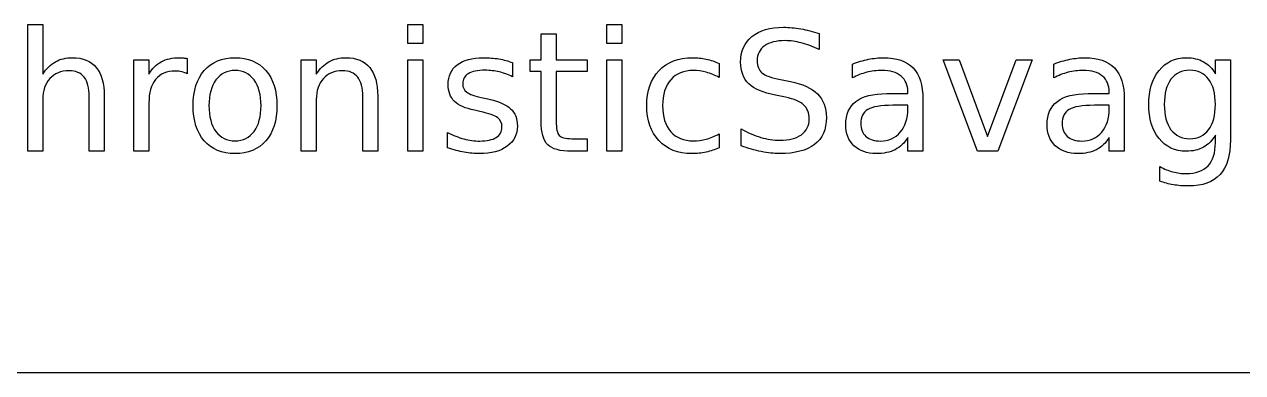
# Model space of a CAD drawing. Extents: x 0 to 264, y -3 to 282.
# Drawn here: x 46.91 to 62.16, y 134.18 to 138.55 of the extents above; entities that cross this region are included whole.
import ezdxf

# ---------------------------------------------------------------- set-up
doc = ezdxf.new("R2010")
doc.units = 0
doc.layers.add('Layer_1', color=7, linetype='CONTINUOUS')

msp = doc.modelspace()

# ---------------------------------------------------------------- linework, layer by layer
at = {"layer": 'Layer_1', "color": 3}
for p, q in [((46.94839, 136.95661), (46.94839, 138.546162)), ((46.94839, 138.546162), (47.137375, 138.546162)), ((47.137375, 138.546162), (47.137375, 137.923006)), ((51.707837, 138.546162), (51.895802, 138.546162)), ((51.707837, 138.308135), (51.707837, 138.546162)), ((51.895802, 138.546162), (51.895802, 138.308135)), ((54.200443, 138.546162), (54.388408, 138.546162)), ((54.200443, 138.308135), (54.200443, 138.546162)), ((54.388408, 138.546162), (54.388408, 138.308135)), ((53.376058, 138.100772), (53.376058, 138.425628)), ((53.376058, 138.425628), (53.565031, 138.425617)), ((53.565031, 138.425617), (53.565031, 138.10076)), ((56.855477, 138.431768), (56.855477, 138.431745)), ((56.855477, 138.431745), (56.855477, 138.230498)), ((51.895802, 138.308135), (51.707837, 138.308135)), ((54.388408, 138.308135), (54.200443, 138.308135)), ((48.276417, 136.956592), (48.276417, 138.100742)), ((48.276417, 138.100742), (48.465408, 138.100742)), ((48.465408, 138.100742), (48.465408, 137.922988)), ((48.945533, 138.118196), (48.946558, 137.925051)), ((49.544171, 138.128342), (49.544171, 138.128342)), ((50.372657, 136.95661), (50.372657, 138.10076)), ((50.372657, 138.10076), (50.561648, 138.10076)), ((50.561648, 138.10076), (50.561648, 137.923006)), ((51.707837, 138.10076), (51.895802, 138.10076)), ((51.707837, 136.95661), (51.707837, 138.10076)), ((51.895802, 138.10076), (51.895802, 136.95661)), ((53.017474, 138.06705), (53.017474, 137.889296)), ((53.017497, 138.067003), (53.017474, 138.06705)), ((53.238148, 137.954689), (53.238148, 138.100772)), ((53.238148, 138.100772), (53.376058, 138.100772)), ((53.565031, 138.10076), (53.952204, 138.10076)), ((53.952204, 138.10076), (53.952204, 137.954677)), ((54.200443, 138.10076), (54.388408, 138.10076)), ((54.200443, 136.95661), (54.200443, 138.10076)), ((54.388408, 138.10076), (54.388408, 136.95661)), ((55.604062, 138.056857), (55.604062, 138.056833)), ((55.604062, 138.056833), (55.604062, 137.881123)), ((57.273296, 137.875031), (57.273296, 138.048696)), ((58.409268, 138.10076), (58.608471, 138.10076)), ((58.838325, 136.95661), (58.409268, 138.10076)), ((58.608471, 138.10076), (58.966018, 137.140492)), ((58.966018, 137.140492), (59.323565, 138.10076)), ((59.522767, 138.10076), (59.093716, 136.95661)), ((59.323565, 138.10076), (59.522767, 138.10076)), ((59.794504, 137.875031), (59.794504, 138.048696)), ((61.818215, 137.927054), (61.818215, 138.100719)), ((61.818215, 138.100719), (62.006181, 138.100719)), ((62.006181, 138.100719), (62.006181, 137.098609)), ((49.544171, 137.968978), (49.544171, 137.968978)), ((53.376058, 137.954689), (53.238148, 137.954689)), ((53.376058, 137.333578), (53.376058, 137.954689)), ((53.952204, 137.954677), (53.565031, 137.954677)), ((53.565031, 137.954677), (53.565031, 137.333566)), ((56.372282, 137.854537), (56.49691, 137.828994)), ((47.137375, 137.603258), (47.137375, 136.95661)), ((47.718642, 136.95661), (47.718642, 137.641058)), ((47.906614, 137.647192), (47.906614, 137.647186)), ((47.906614, 137.647186), (47.906614, 136.95661)), ((50.561648, 137.603258), (50.561648, 136.95661)), ((51.142915, 136.95661), (51.142915, 137.641058)), ((51.330881, 137.647192), (51.330881, 137.647186)), ((51.330881, 137.647186), (51.330881, 136.95661)), ((52.64565, 137.625744), (52.710012, 137.611461)), ((56.436638, 137.632891), (56.310984, 137.657427)), ((57.704392, 137.678875), (57.967956, 137.678875)), ((57.967956, 137.678875), (57.967956, 137.697247)), ((58.155921, 137.609452), (58.155921, 137.609386)), ((58.155921, 137.609386), (58.155921, 136.95661)), ((60.225599, 137.678875), (60.489163, 137.678875)), ((60.489163, 137.678875), (60.489163, 137.697247)), ((60.677129, 137.609452), (60.677129, 137.609386)), ((60.677129, 137.609386), (60.677129, 136.95661)), ((48.465408, 137.559313), (48.465408, 136.956592)), ((52.607856, 137.454088), (52.542475, 137.469438)), ((57.967956, 137.531802), (57.78101, 137.531749)), ((57.967956, 137.489902), (57.967956, 137.531802)), ((60.489163, 137.531802), (60.302217, 137.531749)), ((60.489163, 137.489902), (60.489163, 137.531802)), ((61.818215, 137.541966), (61.818215, 137.541966)), ((52.204337, 136.998493), (52.204337, 137.192586)), ((55.604062, 137.17419), (55.604062, 137.000525)), ((55.879888, 137.024024), (55.879888, 137.236508)), ((57.967956, 136.95661), (57.967956, 137.130275)), ((60.489163, 136.95661), (60.489163, 137.130275)), ((61.818215, 137.064899), (61.818215, 137.157857)), ((53.759142, 137.113947), (53.952216, 137.113947)), ((53.952216, 137.113947), (53.952216, 136.956622)), ((47.137375, 136.95661), (46.94839, 136.95661)), ((47.906614, 136.95661), (47.718642, 136.95661)), ((48.465408, 136.956592), (48.276417, 136.956592)), ((50.561648, 136.95661), (50.372657, 136.95661)), ((51.330881, 136.95661), (51.142915, 136.95661)), ((51.895802, 136.95661), (51.707837, 136.95661)), ((53.952216, 136.956622), (53.759142, 136.956622)), ((54.388408, 136.95661), (54.200443, 136.95661)), ((58.155921, 136.95661), (57.967956, 136.95661)), ((59.093716, 136.95661), (58.838325, 136.95661)), ((60.677129, 136.95661), (60.489163, 136.95661)), ((61.121511, 136.581698), (61.121511, 136.764561))]:
    msp.add_line(p, q, dxfattribs=at)
at = {"layer": 'Layer_1', "color": 7}
msp.add_line((23.705706, 134.183049), (63.086896, 134.183049), dxfattribs=at)
at = {"layer": 'Layer_1', "color": 3}
for points in [[(56.015754, 138.39295), (56.1111, 138.470587), (56.2422, 138.509406), (56.409056, 138.509406)], [(56.409056, 138.509406), (56.480565, 138.509406), (56.553436, 138.502946), (56.627667, 138.490026)], [(55.87376, 138.074221), (55.87376, 138.209069), (55.921092, 138.315312), (56.015754, 138.39295)], [(56.432548, 138.341821), (56.320178, 138.341821), (56.233346, 138.32003), (56.172054, 138.276446)], [(56.633801, 138.314263), (56.564334, 138.332635), (56.49725, 138.341821), (56.432548, 138.341821)], [(56.627667, 138.490026), (56.701903, 138.477106), (56.777839, 138.457687), (56.855477, 138.431768)], [(56.172054, 138.276446), (56.111442, 138.232858), (56.081135, 138.170883), (56.081135, 138.090519)], [(56.855477, 138.230498), (56.777156, 138.267953), (56.703264, 138.295875), (56.633801, 138.314263)], [(47.137375, 137.923006), (47.182326, 137.991793), (47.235107, 138.043212), (47.29572, 138.077262)], [(47.29572, 138.077262), (47.357012, 138.111319), (47.4275, 138.128348), (47.507184, 138.128348)], [(47.507184, 138.128348), (47.638622, 138.128348), (47.738054, 138.087485), (47.805478, 138.005758)], [(48.465408, 137.922988), (48.504918, 137.992455), (48.556336, 138.043874), (48.619663, 138.077244)], [(48.619663, 138.077244), (48.682998, 138.111302), (48.759954, 138.12833), (48.850531, 138.12833)], [(48.850531, 138.12833), (48.86349, 138.12833), (48.877793, 138.127343), (48.893439, 138.125367)], [(48.893439, 138.125367), (48.909085, 138.124182), (48.926449, 138.121791), (48.945533, 138.118196)], [(49.158022, 137.968978), (49.251326, 138.075221), (49.380042, 138.128342), (49.544171, 138.128342)], [(49.544171, 138.128342), (49.70762, 138.128342), (49.835997, 138.075221), (49.9293, 137.968978)], [(50.561648, 137.923006), (50.606594, 137.991793), (50.659374, 138.043212), (50.719987, 138.077262)], [(50.719987, 138.077262), (50.781283, 138.111319), (50.851771, 138.128348), (50.931451, 138.128348)], [(50.931451, 138.128348), (51.062893, 138.128348), (51.162324, 138.087485), (51.229744, 138.005758)], [(52.21251, 137.791224), (52.21251, 137.89883), (52.250649, 137.981918), (52.326927, 138.040488)], [(52.326927, 138.040488), (52.403202, 138.099057), (52.511487, 138.128342), (52.651784, 138.128342)], [(52.651784, 138.128342), (52.721246, 138.128342), (52.786626, 138.123226), (52.847922, 138.112993)], [(52.847922, 138.112993), (52.909214, 138.102759), (52.965739, 138.08743), (53.017497, 138.067003)], [(54.852194, 137.967947), (54.955031, 138.074869), (55.095667, 138.12833), (55.274103, 138.12833)], [(55.274103, 138.12833), (55.331989, 138.12833), (55.388515, 138.122206), (55.443679, 138.109958)], [(55.443679, 138.109958), (55.498843, 138.098382), (55.552304, 138.080681), (55.604062, 138.056857)], [(55.976935, 137.801465), (55.908152, 137.866846), (55.87376, 137.957765), (55.87376, 138.074221)], [(56.081135, 138.090519), (56.081135, 138.023095), (56.101226, 137.972016), (56.141408, 137.937283)], [(57.273296, 138.048696), (57.34208, 138.075247), (57.40882, 138.095002), (57.473518, 138.107961)], [(57.473518, 138.107961), (57.53822, 138.121592), (57.601217, 138.128407), (57.662509, 138.128407)], [(57.662509, 138.128407), (57.828001, 138.128407), (57.95161, 138.085501), (58.033337, 137.999689)], [(59.794504, 138.048696), (59.863287, 138.075247), (59.930029, 138.095002), (59.994731, 138.107961)], [(59.994731, 138.107961), (60.059429, 138.121592), (60.122424, 138.128407), (60.183716, 138.128407)], [(60.183716, 138.128407), (60.349208, 138.128407), (60.472818, 138.085501), (60.554544, 137.999689)], [(61.112313, 137.967941), (61.198125, 138.074863), (61.311179, 138.128324), (61.451476, 138.128324)], [(61.451476, 138.128324), (61.535921, 138.128324), (61.608452, 138.111631), (61.669068, 138.078245)], [(61.669068, 138.078245), (61.729681, 138.044859), (61.779396, 137.994462), (61.818215, 137.927054)], [(47.465295, 137.964889), (47.363821, 137.964889), (47.2838, 137.93254), (47.22523, 137.867842)], [(47.655306, 137.884187), (47.613081, 137.937988), (47.549744, 137.964889), (47.465295, 137.964889)], [(47.718642, 137.641058), (47.718642, 137.749343), (47.69753, 137.830386), (47.655306, 137.884187)], [(47.805478, 138.005758), (47.872902, 137.924715), (47.906614, 137.805193), (47.906614, 137.647192)], [(48.795367, 137.960788), (48.689128, 137.960788), (48.607403, 137.926054), (48.550192, 137.856588)], [(48.877093, 137.951602), (48.852597, 137.957726), (48.825355, 137.960788), (48.795367, 137.960788)], [(48.946558, 137.925051), (48.92546, 137.937299), (48.902305, 137.946149), (48.877093, 137.951602)], [(49.019093, 137.527666), (49.019093, 137.715631), (49.065403, 137.862735), (49.158022, 137.968978)], [(49.544171, 137.968978), (49.443376, 137.968978), (49.363694, 137.929478), (49.305125, 137.850477)], [(49.782198, 137.849458), (49.723628, 137.929138), (49.644285, 137.968978), (49.544171, 137.968978)], [(49.9293, 137.968978), (50.022603, 137.862735), (50.069255, 137.715631), (50.069255, 137.527666)], [(50.889568, 137.964889), (50.788094, 137.964889), (50.708072, 137.93254), (50.649502, 137.867842)], [(51.079578, 137.884187), (51.037354, 137.937988), (50.974017, 137.964889), (50.889568, 137.964889)], [(51.142915, 137.641058), (51.142915, 137.749343), (51.121803, 137.830386), (51.079578, 137.884187)], [(51.229744, 138.005758), (51.297168, 137.924715), (51.330881, 137.805193), (51.330881, 137.647192)], [(52.463788, 137.928127), (52.417479, 137.899521), (52.394324, 137.856615), (52.394324, 137.799409)], [(52.674233, 137.971035), (52.58093, 137.971035), (52.510782, 137.956732), (52.463788, 137.928127)], [(52.851981, 137.950588), (52.794775, 137.964219), (52.735525, 137.971035), (52.674233, 137.971035)], [(53.017474, 137.889296), (52.964352, 137.916558), (52.909188, 137.936989), (52.851981, 137.950588)], [(54.698964, 137.527654), (54.698964, 137.714256), (54.750041, 137.861021), (54.852194, 137.967947)], [(55.28227, 137.968966), (55.160365, 137.968966), (55.065701, 137.930148), (54.998277, 137.85251)], [(55.443679, 137.946505), (55.390557, 137.961479), (55.336754, 137.968966), (55.28227, 137.968966)], [(55.604062, 137.881123), (55.550941, 137.9104), (55.49748, 137.932194), (55.443679, 137.946505)], [(56.141408, 137.937283), (56.182269, 137.903225), (56.259227, 137.875643), (56.372282, 137.854537)], [(57.45207, 137.945515), (57.390094, 137.929869), (57.330503, 137.906374), (57.273296, 137.875031)], [(57.6431, 137.968984), (57.577718, 137.968984), (57.514042, 137.961161), (57.45207, 137.945515)], [(57.882146, 137.897475), (57.825619, 137.945148), (57.745937, 137.968984), (57.6431, 137.968984)], [(57.967956, 137.697247), (57.967956, 137.783739), (57.939352, 137.850481), (57.882146, 137.897475)], [(58.033337, 137.999689), (58.11506, 137.913877), (58.155921, 137.783798), (58.155921, 137.609452)], [(59.973277, 137.945515), (59.911302, 137.929869), (59.85171, 137.906374), (59.794504, 137.875031)], [(60.164307, 137.968984), (60.098929, 137.968984), (60.035253, 137.961161), (59.973277, 137.945515)], [(60.403353, 137.897475), (60.346826, 137.945148), (60.267144, 137.968984), (60.164307, 137.968984)], [(60.489163, 137.697247), (60.489163, 137.783739), (60.46056, 137.850481), (60.403353, 137.897475)], [(60.554544, 137.999689), (60.636267, 137.913877), (60.677129, 137.783798), (60.677129, 137.609452)], [(60.983601, 137.541949), (60.983601, 137.719017), (61.026505, 137.861015), (61.112313, 137.967941)], [(61.497442, 137.971023), (61.396648, 137.971023), (61.317989, 137.933565), (61.261466, 137.85865)], [(61.733424, 137.85865), (61.677577, 137.933565), (61.598916, 137.971023), (61.497442, 137.971023)], [(47.22523, 137.867842), (47.16666, 137.803144), (47.137375, 137.71495), (47.137375, 137.603258)], [(48.550192, 137.856588), (48.493669, 137.787804), (48.465408, 137.688713), (48.465408, 137.559313)], [(49.305125, 137.850477), (49.246559, 137.772156), (49.217276, 137.664552), (49.217276, 137.527666)], [(49.870052, 137.527666), (49.870052, 137.663193), (49.840767, 137.770457), (49.782198, 137.849458)], [(50.649502, 137.867842), (50.590933, 137.803144), (50.561648, 137.71495), (50.561648, 137.603258)], [(52.290147, 137.581804), (52.238389, 137.632883), (52.21251, 137.70269), (52.21251, 137.791224)], [(52.394324, 137.799409), (52.394324, 137.755825), (52.411017, 137.721433), (52.444403, 137.696234)], [(54.998277, 137.85251), (54.930857, 137.775552), (54.897147, 137.667267), (54.897147, 137.527654)], [(56.310984, 137.657427), (56.157072, 137.688087), (56.045722, 137.736099), (55.976935, 137.801465)], [(56.49691, 137.828994), (56.650826, 137.799717), (56.764218, 137.747958), (56.837087, 137.673719)], [(61.261466, 137.85865), (61.205618, 137.783735), (61.177694, 137.678174), (61.177694, 137.541966)], [(61.818215, 137.541966), (61.818215, 137.678174), (61.789951, 137.783735), (61.733424, 137.85865)], [(52.542475, 137.469438), (52.426015, 137.493934), (52.341905, 137.531389), (52.290147, 137.581804)], [(52.444403, 137.696234), (52.477789, 137.671737), (52.544871, 137.648241), (52.64565, 137.625744)], [(52.710012, 137.611461), (52.843493, 137.582855), (52.938157, 137.542334), (52.994005, 137.489896)], [(56.662403, 137.537883), (56.616772, 137.580107), (56.541517, 137.611777), (56.436638, 137.632891)], [(56.837087, 137.673719), (56.910639, 137.600167), (56.947415, 137.501415), (56.947415, 137.377464)], [(57.189525, 137.289657), (57.189525, 137.418373), (57.232431, 137.515421), (57.318243, 137.580803)], [(57.318243, 137.580803), (57.404735, 137.646184), (57.533451, 137.678875), (57.704392, 137.678875)], [(59.710738, 137.289657), (59.710738, 137.418373), (59.753642, 137.515421), (59.83945, 137.580803)], [(59.83945, 137.580803), (59.925942, 137.646184), (60.054658, 137.678875), (60.225599, 137.678875)], [(49.158022, 137.086347), (49.065403, 137.193274), (49.019093, 137.34038), (49.019093, 137.527666)], [(49.217276, 137.527666), (49.217276, 137.390775), (49.246219, 137.282829), (49.304105, 137.203829)], [(49.782198, 137.204854), (49.840767, 137.283855), (49.870052, 137.391458), (49.870052, 137.527666)], [(50.069255, 137.527666), (50.069255, 137.34038), (50.022603, 137.193274), (49.9293, 137.086347)], [(52.833621, 137.375425), (52.799563, 137.402687), (52.724308, 137.428908), (52.607856, 137.454088)], [(52.994005, 137.489896), (53.050532, 137.438138), (53.078795, 137.365607), (53.078795, 137.272304)], [(54.851175, 137.089405), (54.749701, 137.197691), (54.698964, 137.343774), (54.698964, 137.527654)], [(54.897147, 137.527654), (54.897147, 137.388041), (54.930857, 137.279414), (54.998277, 137.201772)], [(56.731867, 137.362179), (56.731867, 137.437091), (56.708712, 137.495658), (56.662403, 137.537883)], [(57.465345, 137.479655), (57.406779, 137.444926), (57.377497, 137.385676), (57.377497, 137.301907)], [(57.78101, 137.531749), (57.629137, 137.531749), (57.523915, 137.514384), (57.465345, 137.479655)], [(57.872948, 137.194672), (57.936286, 137.268904), (57.967956, 137.367314), (57.967956, 137.489902)], [(59.986559, 137.479655), (59.927989, 137.444926), (59.898704, 137.385676), (59.898704, 137.301907)], [(60.302217, 137.531749), (60.150348, 137.531749), (60.045128, 137.514384), (59.986559, 137.479655)], [(60.394161, 137.194672), (60.457496, 137.268904), (60.489163, 137.367314), (60.489163, 137.489902)], [(61.112313, 137.116981), (61.026505, 137.223904), (60.983601, 137.36556), (60.983601, 137.541949)], [(61.177694, 137.541966), (61.177694, 137.406439), (61.205618, 137.301217), (61.261466, 137.226302)], [(61.733424, 137.226302), (61.789951, 137.301217), (61.818215, 137.406439), (61.818215, 137.541966)], [(52.885715, 137.25795), (52.885715, 137.309028), (52.86835, 137.348187), (52.833621, 137.375425)], [(53.458804, 137.037329), (53.40364, 137.09181), (53.376058, 137.190559), (53.376058, 137.333578)], [(53.565031, 137.333566), (53.565031, 137.240263), (53.577635, 137.180332), (53.602842, 137.153773)], [(56.63584, 137.163997), (56.699858, 137.210306), (56.731867, 137.276367), (56.731867, 137.362179)], [(56.947415, 137.377464), (56.947415, 137.22968), (56.897699, 137.117649), (56.798268, 137.041371)], [(57.292706, 137.025073), (57.223919, 137.091134), (57.189525, 137.179328), (57.189525, 137.289657)], [(57.377497, 137.301907), (57.377497, 137.235162), (57.399288, 137.182041), (57.442872, 137.142543)], [(59.813913, 137.025073), (59.74513, 137.091134), (59.710738, 137.179328), (59.710738, 137.289657)], [(59.898704, 137.301907), (59.898704, 137.235162), (59.920498, 137.182041), (59.964085, 137.142543)], [(49.304105, 137.203829), (49.362675, 137.125508), (49.442697, 137.086347), (49.544171, 137.086347)], [(49.544171, 137.086347), (49.644285, 137.086347), (49.723628, 137.12585), (49.782198, 137.204854)], [(52.204337, 137.192586), (52.273804, 137.156474), (52.342249, 137.129232), (52.409673, 137.110859)], [(52.609895, 137.084309), (52.698433, 137.084309), (52.766539, 137.099283), (52.814212, 137.129232)], [(52.814212, 137.129232), (52.861881, 137.159891), (52.885715, 137.202797), (52.885715, 137.25795)], [(53.078795, 137.272304), (53.078795, 137.166061), (53.036571, 137.081952), (52.952122, 137.019976)], [(53.602842, 137.153773), (53.628721, 137.127222), (53.680821, 137.113947), (53.759142, 137.113947)], [(54.998277, 137.201772), (55.065701, 137.124814), (55.160365, 137.086335), (55.28227, 137.086335)], [(55.443679, 137.107789), (55.49748, 137.122764), (55.550941, 137.144897), (55.604062, 137.17419)], [(55.879888, 137.236508), (55.963654, 137.189514), (56.045718, 137.154099), (56.126082, 137.130263)], [(56.126082, 137.130263), (56.206446, 137.106438), (56.285446, 137.094526), (56.363084, 137.094526)], [(56.363084, 137.094526), (56.480903, 137.094526), (56.571822, 137.117683), (56.63584, 137.163997)], [(57.442872, 137.142543), (57.487139, 137.103744), (57.547072, 137.084344), (57.622671, 137.084344)], [(57.622671, 137.084344), (57.726867, 137.084344), (57.810293, 137.12112), (57.872948, 137.194672)], [(57.967956, 137.130275), (57.925052, 137.060812), (57.871591, 137.009393), (57.807572, 136.976019)], [(59.964085, 137.142543), (60.008352, 137.103744), (60.068283, 137.084344), (60.143878, 137.084344)], [(60.143878, 137.084344), (60.248078, 137.084344), (60.331506, 137.12112), (60.394161, 137.194672)], [(60.489163, 137.130275), (60.446259, 137.060812), (60.392798, 137.009393), (60.32878, 136.976019)], [(61.261466, 137.226302), (61.317989, 137.151391), (61.396648, 137.113935), (61.497442, 137.113935)], [(61.497442, 137.113935), (61.598916, 137.113935), (61.677577, 137.151391), (61.733424, 137.226302)], [(61.818215, 137.157857), (61.779377, 137.090437), (61.729661, 137.040041), (61.669068, 137.006671)], [(49.544171, 136.926989), (49.380042, 136.926989), (49.251326, 136.980108), (49.158022, 137.086347)], [(49.9293, 137.086347), (49.835997, 136.980108), (49.70762, 136.926989), (49.544171, 136.926989)], [(52.413757, 136.945391), (52.347696, 136.956967), (52.277889, 136.974668), (52.204337, 136.998493)], [(52.409673, 137.110859), (52.477093, 137.093159), (52.543834, 137.084309), (52.609895, 137.084309)], [(52.952122, 137.019976), (52.868352, 136.958005), (52.752916, 136.927019), (52.605812, 136.927019)], [(53.759142, 136.956622), (53.614081, 136.956622), (53.513968, 136.983524), (53.458804, 137.037329)], [(55.261841, 136.926977), (55.089537, 136.926977), (54.952649, 136.98112), (54.851175, 137.089405)], [(55.28227, 137.086335), (55.336754, 137.086335), (55.390557, 137.093487), (55.443679, 137.107789)], [(55.604062, 137.000525), (55.551624, 136.976029), (55.497142, 136.957637), (55.440615, 136.945349)], [(56.13221, 136.951495), (56.051167, 136.967852), (55.96706, 136.992029), (55.879888, 137.024024)], [(56.798268, 137.041371), (56.699516, 136.965097), (56.554455, 136.926959), (56.363084, 136.926959)], [(57.572609, 136.927007), (57.455474, 136.927007), (57.362173, 136.959696), (57.292706, 137.025073)], [(57.807572, 136.976019), (57.743554, 136.943344), (57.665233, 136.927007), (57.572609, 136.927007)], [(60.093823, 136.927007), (59.976683, 136.927007), (59.88338, 136.959696), (59.813913, 137.025073)], [(60.32878, 136.976019), (60.264761, 136.943344), (60.186442, 136.927007), (60.093823, 136.927007)], [(61.451476, 136.956592), (61.311179, 136.956592), (61.198125, 137.010055), (61.112313, 137.116981)], [(61.669068, 137.006671), (61.608452, 136.973285), (61.535921, 136.956592), (61.451476, 136.956592)], [(61.726271, 136.773753), (61.787567, 136.837771), (61.818215, 136.93482), (61.818215, 137.064899)], [(62.006181, 137.098609), (62.006181, 136.903832), (61.962935, 136.75911), (61.876443, 136.664444)], [(52.605812, 136.927019), (52.544515, 136.927019), (52.480497, 136.933143), (52.413757, 136.945391)], [(55.440615, 136.945349), (55.384771, 136.933101), (55.32518, 136.926977), (55.261841, 136.926977)], [(56.363084, 136.926959), (56.290895, 136.926959), (56.213937, 136.935138), (56.13221, 136.951495)], [(61.121511, 136.764561), (61.176675, 136.734573), (61.231158, 136.712439), (61.284959, 136.69816)], [(61.284959, 136.69816), (61.338759, 136.683857), (61.393584, 136.676706), (61.449431, 136.676706)], [(61.449431, 136.676706), (61.572699, 136.676706), (61.664979, 136.709055), (61.726271, 136.773753)], [(61.876443, 136.664444), (61.789951, 136.569098), (61.65749, 136.521425), (61.479058, 136.521425)], [(61.292112, 136.536775), (61.233542, 136.546297), (61.176675, 136.561271), (61.121511, 136.581698)], [(61.479058, 136.521425), (61.412997, 136.521425), (61.350682, 136.526542), (61.292112, 136.536775)]]:
    msp.add_open_spline(points, degree=3, dxfattribs=at)

doc.saveas('drawing.dxf')
